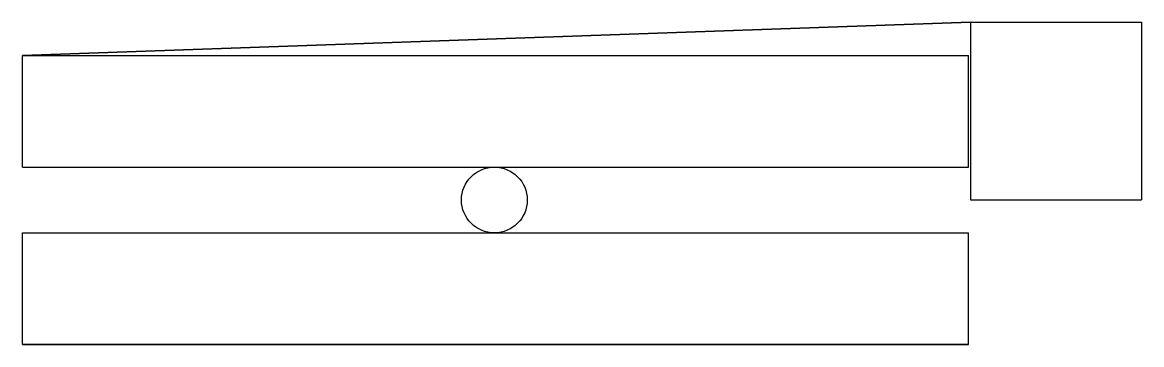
# Model space of a CAD drawing. Header units: millimetres. Extents: x 1985 to 5136, y 1737 to 3916.
# Drawn here: x 2710.98 to 2727.98, y 1895.26 to 1900.16 of the extents above; entities that cross this region are included whole.
import ezdxf

# ---------------------------------------------------------------- set-up
doc = ezdxf.new("R2010")
doc.units = ezdxf.units.MM
doc.layers.add('Columnas', color=3, linetype='Continuous')

msp = doc.modelspace()

# ---------------------------------------------------------------- linework, layer by layer
for p, q in [((2725.38, 1900.162, 6.5), (2710.981, 1899.66, 4.5)), ((2710.981, 1899.66, 4), (2725.38, 1900.162, 6)), ((2725.38, 1900.162, 6), (2727.98, 1900.162, 6)), ((2725.38, 1900.162, 6), (2725.38, 1897.46, 6)), ((2727.98, 1900.162, 6), (2727.98, 1897.46, 6)), ((2710.981, 1897.96), (2710.981, 1899.66)), ((2710.981, 1899.66), (2710.981, 1899.66, 0.5)), ((2710.981, 1899.66, 0.5), (2725.35, 1899.66, 3)), ((2710.981, 1899.66), (2725.35, 1899.66, 2.5)), ((2710.981, 1897.96, 4.5), (2710.981, 1899.66, 4.5)), ((2725.35, 1897.96), (2725.35, 1899.66)), ((2725.35, 1899.66, 3), (2725.35, 1899.66, 2.5)), ((2710.981, 1897.96), (2725.35, 1897.96)), ((2710.981, 1897.96, 4.5), (2710.981, 1897.96, 4)), ((2725.35, 1897.46), (2725.35, 1897.46, 5.5)), ((2725.38, 1897.46, 6), (2727.98, 1897.46, 6)), ((2710.981, 1895.26), (2710.981, 1896.96)), ((2710.981, 1896.96), (2725.35, 1896.96)), ((2725.35, 1895.26), (2725.35, 1896.96)), ((2710.981, 1895.26), (2725.35, 1895.26)), ((2725.35, 1895.26, 2.5), (2710.981, 1895.26, 4)), ((2725.35, 1895.26, 3), (2710.981, 1895.26, 4.5)), ((2710.981, 1895.26, 4.5), (2710.981, 1895.26, 4)), ((2725.35, 1895.26, 3), (2725.35, 1895.26, 2.5))]:
    msp.add_line(p, q)
at = {"layer": 'Columnas'}
msp.add_circle((2718.15, 1897.46), 0.5, dxfattribs=at)

doc.saveas('drawing.dxf')
